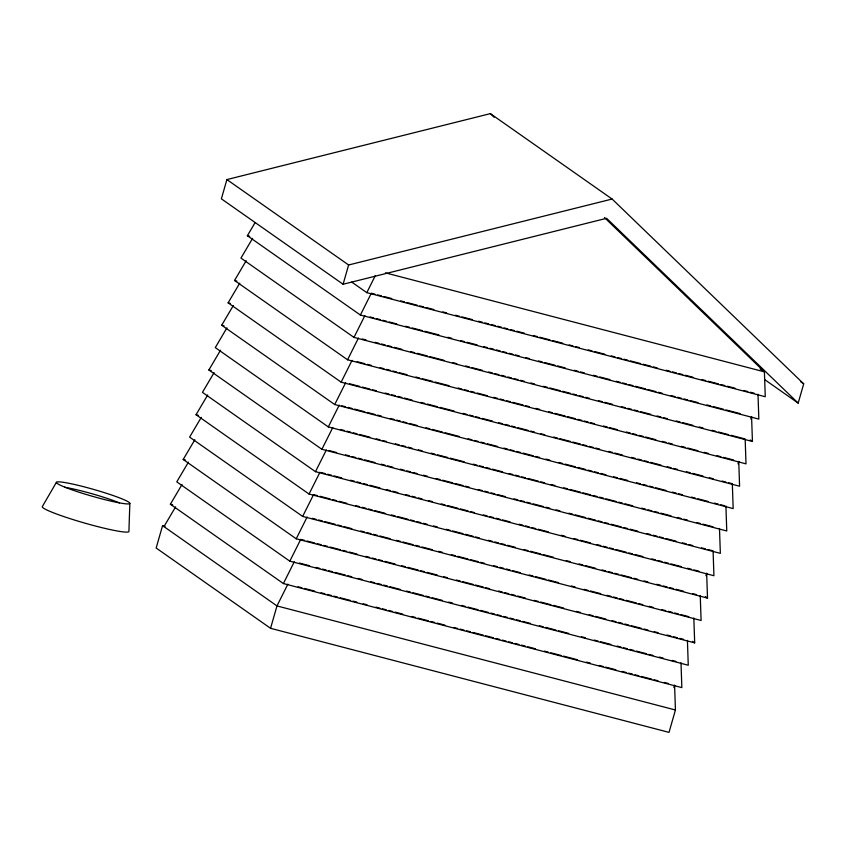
<?xml version="1.0" encoding="UTF-8"?>
<svg xmlns="http://www.w3.org/2000/svg" width="846" height="846" viewBox="0 0 846 846"><rect width="100%" height="100%" fill="white"/><g stroke="black" fill="none" stroke-linecap="round" stroke-linejoin="round"><path stroke-width="1.27" d="M129.85 503.433A38.218 3.469 16 0 1 73.761 490.447A38.218 3.469 16 0 1 75.749 484.769A38.218 3.469 16 0 1 129.85 503.433L128.909 531.531A45.06 4.082 16 0 1 84.251 522.955A45.06 4.082 16 0 1 42.3 506.648L56.396 482.336M226.897 179.574L221.377 198.831L343.095 284.245L606.593 218.3L798.18 403.108L803.7 383.851L612.113 199.043L490.384 113.628L226.897 179.574L348.626 264.988L612.113 199.043M165.129 526.318L162.569 525.641L156.161 548.018L270.561 628.303L669.017 732.372L675.436 709.995L674.579 685.112L673.871 687.597M343.095 284.245L348.626 264.988M270.561 628.303L276.98 605.926L287.894 584.121M705.945 575.714L706.664 573.228L707.51 598.111L309.054 494.043L196.039 414.73L207.693 394.987M738.029 463.841L738.748 461.345L739.594 486.228L341.139 382.159L228.113 302.847L239.778 283.103M750.867 419.087L751.576 416.592L752.432 441.485L353.977 337.406L240.951 258.093L252.605 238.361M351.735 282.078L366.804 292.653L375.423 275.436M255.132 222.561L247.37 235.717L360.385 315.029L371.309 293.224L375.138 294.228M353.977 337.406L364.89 315.6M246.186 260.727L234.532 280.47L347.558 359.783L358.471 337.977M341.139 382.159L352.063 360.354M233.359 305.48L221.705 325.224L334.72 404.536L345.644 382.73M226.94 327.857L215.286 347.6L328.311 426.913L339.225 405.107M220.52 350.233L208.867 369.977L321.892 449.289L332.806 427.484M214.112 372.61L202.448 392.354L315.473 471.666L326.397 449.861M309.054 494.043L319.978 472.237M201.274 417.364L189.62 437.107L302.646 516.42L313.559 494.614L317.387 495.608M194.855 439.74L183.201 459.484L296.227 538.796L307.14 516.991M188.447 462.117L176.782 481.86L289.808 561.173L300.732 539.367L304.56 540.361M182.027 484.494L170.374 504.237L283.389 583.55L294.313 561.744M163.955 526.614L175.608 506.87M247.37 235.717L249.718 236.341M385.385 272.846L764.414 371.849L765.26 396.732L366.804 292.653M377.686 294.894L381.514 295.889M384.073 296.555L391.73 298.553M400.666 300.89L404.494 301.885M407.042 302.561L417.247 305.226M419.806 305.892L423.635 306.887M426.183 307.553L433.839 309.551M442.775 311.888L446.603 312.893M455.539 315.22L459.367 316.224M461.916 316.89L472.131 319.555M478.508 321.226L482.336 322.22M484.885 322.886L488.713 323.891M491.272 324.557L495.1 325.551M497.649 326.218L501.477 327.222M504.036 327.888L507.864 328.893M510.413 329.559L514.241 330.553M516.79 331.22L524.446 333.218M533.382 335.555L537.21 336.56M539.769 337.226L549.974 339.891M552.523 340.557L562.738 343.222M569.115 344.893L572.943 345.887M575.502 346.553L579.33 347.558M588.256 349.884L592.094 350.889M594.643 351.555L604.848 354.22M611.235 355.891L615.063 356.885M617.612 357.551L621.44 358.556M623.988 359.222L627.827 360.216M630.376 360.893L640.581 363.558M643.14 364.224L650.796 366.223M653.345 366.889L657.173 367.883M666.109 370.22L669.937 371.225M672.485 371.891L676.314 372.885M678.873 373.551L682.701 374.556M685.249 375.222L692.906 377.221M701.842 379.558L705.67 380.552M708.218 381.218L718.434 383.883M720.982 384.549L724.811 385.554M727.37 386.22L735.026 388.219M743.951 390.556L747.779 391.55M750.339 392.216L754.167 393.221M234.532 280.47L236.891 281.094M369.998 316.933L373.826 317.937M376.375 318.604L380.203 319.598M382.762 320.264L386.59 321.269M389.139 321.935L396.795 323.933M405.731 326.27L409.559 327.265M412.108 327.931L422.323 330.596M424.872 331.262L438.915 334.931M447.841 337.268L451.669 338.263M460.605 340.6L464.433 341.604M466.992 342.27L477.197 344.935M483.574 346.596L487.402 347.6M489.961 348.266L493.789 349.261M496.338 349.937L500.166 350.931M502.725 351.598L506.553 352.602M509.102 353.268L512.93 354.263M515.478 354.929L519.307 355.933M525.694 357.594L529.522 358.598M538.458 360.935L542.286 361.929M544.835 362.596L555.039 365.261M557.599 365.927L565.255 367.936M574.191 370.262L578.019 371.267M580.568 371.933L584.396 372.927M593.332 375.264L597.16 376.269M599.708 376.935L609.924 379.6M616.3 381.26L620.129 382.265M622.677 382.931L626.505 383.936M629.064 384.602L632.893 385.596M635.441 386.262L645.657 388.927M648.205 389.594L655.862 391.603M658.41 392.269L662.249 393.263M671.174 395.6L675.002 396.594M677.561 397.26L681.39 398.265M683.938 398.931L687.766 399.936M690.315 400.602L697.982 402.601M706.907 404.927L710.735 405.932M713.294 406.598L723.499 409.263M726.048 409.929L740.091 413.599M360.385 315.029L758.841 419.108L757.995 394.225M228.113 302.847L230.472 303.471M362.31 338.971L366.138 339.976M375.064 342.313L378.892 343.307M381.451 343.973L385.279 344.978M387.828 345.644L391.656 346.638M394.204 347.304L401.871 349.313M410.796 351.64L414.625 352.645M417.184 353.311L427.389 355.976M429.948 356.642L443.981 360.311M452.917 362.638L456.745 363.643M465.681 365.98L469.509 366.974M472.057 367.64L482.262 370.305M488.65 371.976L492.478 372.98M495.026 373.646L498.854 374.641M501.414 375.307L505.242 376.311M507.79 376.978L511.619 377.972M514.167 378.638L517.995 379.643M520.554 380.309L524.383 381.313M530.759 382.974L534.587 383.978M543.523 386.305L547.351 387.309M549.9 387.976L560.115 390.641M562.664 391.307L570.32 393.305M572.879 393.972L576.708 394.976M579.256 395.642L583.084 396.637M585.633 397.303L589.461 398.307M598.397 400.644L602.225 401.639M604.784 402.305L612.441 404.303M621.366 406.64L625.194 407.645M627.753 408.311L631.581 409.305M634.13 409.972L637.958 410.976M640.517 411.642L650.722 414.307M657.099 415.978L660.927 416.972M663.486 417.638L667.314 418.643M676.25 420.97L680.078 421.974M682.627 422.64L692.832 425.305M699.219 426.976L703.047 427.97M711.983 430.307L715.811 431.312M718.36 431.978L728.575 434.643M731.124 435.309L745.157 438.968L746.013 463.862L347.558 359.783M221.705 325.224L224.053 325.837M357.16 361.686L364.827 363.685M367.375 364.351L371.204 365.356M380.14 367.682L383.968 368.687M386.516 369.353L390.344 370.347M392.893 371.024L396.732 372.018M399.28 372.684L406.937 374.683M415.872 377.02L419.701 378.014M422.249 378.68L432.465 381.356M435.013 382.022L449.046 385.681M457.982 388.018L461.81 389.023M464.369 389.689L468.198 390.683M470.746 391.349L474.574 392.354M477.123 393.02L487.338 395.685M493.715 397.356L497.543 398.35M500.102 399.016L503.93 400.021M506.479 400.687L510.307 401.681M512.856 402.347L523.071 405.023M525.62 405.689L529.448 406.683M535.835 408.354L539.663 409.348M548.589 411.685L552.417 412.689M554.976 413.356L565.181 416.021M567.74 416.687L575.396 418.685M577.945 419.352L581.773 420.346M584.322 421.022L588.15 422.017M590.709 422.683L594.537 423.687M603.473 426.014L607.301 427.019M609.85 427.685L617.506 429.683M626.442 432.02L630.27 433.015M632.819 433.681L636.647 434.685M639.206 435.352L643.034 436.346M645.583 437.012L655.787 439.687M662.175 441.348L666.003 442.352M668.552 443.018L672.38 444.013M681.316 446.35L685.144 447.354M687.692 448.02L697.908 450.685M704.284 452.346L708.113 453.35M717.048 455.687L720.877 456.681M723.425 457.348L733.641 460.013M349.472 383.724L359.677 386.4M362.236 387.066L369.892 389.065M372.441 389.731L376.269 390.725M385.205 393.062L389.033 394.067M391.582 394.733L395.41 395.727M397.969 396.393L401.797 397.398M404.346 398.064L412.002 400.063M420.938 402.4L424.766 403.394M427.315 404.06L437.53 406.725M440.079 407.391L454.122 411.061M463.048 413.398L466.886 414.392M469.435 415.058L473.263 416.063M475.812 416.729L479.64 417.723M482.199 418.4L492.404 421.065M498.791 422.725L502.619 423.73M505.168 424.396L508.996 425.39M511.544 426.056L515.373 427.061M517.932 427.727L528.137 430.392M530.685 431.058L534.524 432.063M540.901 433.723L544.729 434.728M553.665 437.065L557.493 438.059M560.041 438.725L570.257 441.39M572.805 442.056L580.462 444.065M583.01 444.732L586.838 445.726M589.398 446.392L593.226 447.397M595.774 448.063L599.603 449.057M608.538 451.394L612.367 452.399M614.915 453.065L622.571 455.063M631.507 457.39L635.335 458.395M637.895 459.061L641.723 460.065M644.271 460.732L648.099 461.726M650.648 462.392L660.863 465.057M667.24 466.728L671.068 467.722M673.628 468.398L677.456 469.393M686.381 471.73L690.209 472.724M692.768 473.39L702.973 476.055M709.36 477.726L713.189 478.73M722.114 481.057L725.942 482.061M728.501 482.728L732.329 483.722L733.175 508.605L334.72 404.536M208.867 369.977L211.225 370.59M341.784 405.773L345.612 406.767M348.161 407.434L351.989 408.438M354.537 409.104L364.753 411.769M367.301 412.436L374.958 414.434M377.517 415.1L381.345 416.105M390.27 418.442L394.099 419.436M396.658 420.102L400.486 421.107M403.034 421.773L406.863 422.767M409.422 423.434L417.078 425.443M426.003 427.769L429.831 428.774M432.391 429.44L442.595 432.105M445.155 432.771L459.188 436.441M468.124 438.767L471.952 439.772M474.5 440.438L478.328 441.443M480.888 442.109L484.716 443.103M487.264 443.769L497.469 446.434M503.856 448.105L507.685 449.099M510.233 449.776L514.061 450.77M516.62 451.436L520.449 452.441M522.997 453.107L533.213 455.772M535.761 456.438L539.589 457.432M545.966 459.103L549.794 460.108M558.73 462.434L562.558 463.439M565.107 464.105L575.322 466.77M577.871 467.436L585.527 469.435M588.086 470.101L591.914 471.106M594.463 471.772L598.291 472.766M600.85 473.432L605.948 474.775M613.604 476.774L617.432 477.768M619.991 478.434L627.647 480.433M636.583 482.77L640.411 483.775M642.96 484.441L646.788 485.435M649.337 486.101L653.165 487.106M655.724 487.772L665.929 490.437M672.316 492.108L676.144 493.102M678.693 493.768L682.521 494.773M691.457 497.099L695.285 498.104M697.834 498.77L708.049 501.435M714.426 503.106L718.254 504.1M720.803 504.766L724.631 505.771M340.473 429.482L344.301 430.487M346.849 431.153L350.678 432.147M353.226 432.814L357.054 433.818M359.613 434.484L369.818 437.149M376.206 438.82L380.034 439.814M382.582 440.48L386.411 441.485M395.346 443.812L399.175 444.816M401.723 445.482L405.551 446.477M408.11 447.153L411.939 448.147M418.315 449.818L422.143 450.812M431.079 453.149L434.907 454.143M437.456 454.81L447.671 457.485M450.22 458.151L464.253 461.81M473.189 464.147L477.017 465.152M479.576 465.818L483.404 466.812M485.953 467.478L489.781 468.483M492.33 469.149L502.545 471.814M508.922 473.485L512.75 474.479M515.309 475.145L519.137 476.15M521.686 476.816L525.514 477.81M528.063 478.476L538.278 481.152M540.827 481.818L544.655 482.812M551.042 484.483L554.87 485.477M563.796 487.814L567.624 488.808M570.183 489.485L580.388 492.15M582.947 492.816L590.603 494.815M593.152 495.481L596.98 496.475M599.528 497.141L603.367 498.146M605.916 498.812L616.121 501.477M618.68 502.143L622.508 503.148M625.057 503.814L632.713 505.813M641.649 508.15L645.477 509.144M648.025 509.81L651.854 510.815M654.413 511.481L658.241 512.475M660.789 513.141L671.005 515.817M677.382 517.477L681.21 518.482M683.758 519.148L687.587 520.142M696.522 522.479L700.351 523.484M702.91 524.15L713.115 526.815M328.311 426.913L726.767 530.981L725.91 506.098M196.039 414.73L198.387 415.344M328.946 450.527L336.602 452.525M345.538 454.862L349.366 455.857M351.915 456.523L355.743 457.527M358.302 458.194L362.13 459.188M364.679 459.854L374.894 462.529M381.271 464.19L385.099 465.194M387.648 465.86L392.756 467.193M400.412 469.192L404.24 470.196M406.799 470.862L410.627 471.857M413.176 472.523L417.004 473.527M423.381 475.188L427.209 476.192M436.145 478.529L439.973 479.523M442.532 480.19L452.737 482.855M455.285 483.521L462.942 485.519M465.501 486.186L469.329 487.19M478.265 489.527L482.093 490.521M484.642 491.188L488.47 492.192M491.018 492.858L494.847 493.853M497.406 494.519L505.062 496.528M513.998 498.854L517.826 499.859M520.375 500.525L524.203 501.519M526.751 502.186L530.579 503.19M533.139 503.856L543.344 506.521M545.903 507.188L549.731 508.192M556.108 509.852L559.936 510.857M568.872 513.194L572.7 514.188M575.248 514.854L585.464 517.519M588.012 518.186L595.669 520.195M598.217 520.861L602.045 521.855M604.604 522.521L608.433 523.526M610.981 524.192L621.197 526.857M623.745 527.523L627.573 528.528M630.122 529.194L637.789 531.193M646.714 533.519L650.542 534.524M653.101 535.19L656.93 536.184M659.478 536.861L663.306 537.855M665.855 538.521L676.07 541.186M682.447 542.857L686.275 543.851M688.834 544.517L692.663 545.522M701.588 547.859L705.427 548.853M707.975 549.519L713.083 550.852L713.929 575.735L315.473 471.666M321.892 449.289L720.348 553.358L719.491 528.475M321.258 472.565L325.086 473.57M327.635 474.236L331.463 475.23M334.011 475.896L341.678 477.905M350.604 480.232L354.432 481.237M356.991 481.903L360.819 482.897M363.368 483.563L367.196 484.568M369.744 485.234L379.96 487.899M386.336 489.57L390.165 490.564M392.724 491.23L397.821 492.562M405.488 494.572L409.316 495.566M411.865 496.232L415.693 497.237M418.241 497.903L422.069 498.897M428.457 500.568L432.285 501.572M441.221 503.899L445.049 504.903M447.597 505.57L457.802 508.235M460.361 508.901L468.018 510.899M470.566 511.566L474.395 512.57M483.33 514.897L487.159 515.901M489.707 516.568L493.535 517.562M496.094 518.238L499.923 519.233M502.471 519.899L510.127 521.897M519.063 524.234L522.891 525.229M525.44 525.895L529.268 526.899M531.827 527.566L535.655 528.57M538.204 529.236L548.42 531.901M561.173 535.232L565.001 536.237M573.937 538.564L577.765 539.568M580.324 540.234L590.529 542.899M596.906 544.57L600.734 545.564M603.293 546.23L607.121 547.235M609.67 547.901L613.498 548.895M616.057 549.562L626.262 552.237M628.811 552.903L632.639 553.897M635.198 554.564L642.854 556.562M651.79 558.899L655.618 559.904M658.167 560.57L661.995 561.564M664.544 562.23L668.372 563.235M670.931 563.901L681.136 566.566M687.523 568.237L691.351 569.231M693.9 569.897L699.008 571.23M183.201 459.484L185.56 460.097M319.947 496.274L330.151 498.95M332.7 499.616L336.528 500.61M339.087 501.276L346.744 503.275M355.68 505.612L359.508 506.606M362.056 507.283L365.884 508.277M368.433 508.943L372.261 509.948M374.82 510.614L385.025 513.279M391.412 514.939L395.241 515.944M397.789 516.61L408.005 519.275M410.553 519.941L414.381 520.946M416.93 521.612L420.758 522.606M423.317 523.272L427.145 524.277M433.522 525.948L437.35 526.942M446.286 529.279L450.114 530.273M452.663 530.939L462.878 533.615M465.427 534.281L473.083 536.279M475.642 536.946L479.471 537.94M488.396 540.277L492.224 541.281M494.783 541.948L498.611 542.942M501.16 543.608L504.988 544.613M507.547 545.279L515.203 547.277M524.129 549.614L527.957 550.609M530.516 551.275L540.721 553.94M543.28 554.606L553.485 557.281M566.249 560.612L570.077 561.607M579.013 563.944L582.841 564.938M585.39 565.614L595.595 568.279M601.982 569.94L605.81 570.944M608.359 571.61L612.187 572.605M614.746 573.271L618.574 574.275M621.123 574.942L631.328 577.607M633.887 578.273L637.715 579.277M644.092 580.938L647.92 581.942M656.856 584.279L660.684 585.273M663.232 585.94L667.06 586.944M669.62 587.61L673.448 588.605M675.996 589.271L683.653 591.28M692.588 593.606L696.417 594.611M312.248 518.323L316.076 519.317M318.635 519.983L322.463 520.988M325.012 521.654L335.217 524.319M337.776 524.985L341.604 525.99M344.153 526.656L351.809 528.655M360.745 530.992L364.573 531.986M367.122 532.652L370.95 533.657M373.509 534.323L377.337 535.317M379.886 535.983L390.101 538.659M396.478 540.319L400.306 541.324M402.855 541.99L413.07 544.655M415.619 545.321L419.447 546.315M422.006 546.992L432.211 549.657M438.588 551.317L442.426 552.322M451.352 554.648L455.18 555.653M457.739 556.319L467.944 558.984M470.492 559.65L478.159 561.649M480.708 562.315L484.536 563.32M493.472 565.657L497.3 566.651M499.849 567.317L503.677 568.322M506.225 568.988L510.064 569.982M512.613 570.648L520.269 572.657M529.205 574.984L533.033 575.989M535.581 576.655L545.797 579.32M548.345 579.986L558.55 582.651M571.314 585.982L575.143 586.987M584.078 589.324L587.907 590.318M590.455 590.984L600.671 593.649M607.047 595.32L610.875 596.314M613.435 596.99L617.263 597.985M619.811 598.651L623.639 599.655M626.188 600.322L636.404 602.987M638.952 603.653L642.78 604.647M649.168 606.318L652.996 607.322M661.921 609.649L665.749 610.653M668.308 611.32L672.136 612.314M674.685 612.98L678.513 613.985M681.072 614.651L688.729 616.649M302.646 516.42L701.101 620.488L700.245 595.605M170.374 504.237L172.721 504.851M307.109 541.028L314.765 543.026M317.324 543.692L321.152 544.697M323.701 545.363L327.529 546.368M330.077 547.034L340.293 549.699M342.841 550.365L346.67 551.359M349.229 552.026L356.885 554.035M365.81 556.361L369.639 557.366M372.198 558.032L376.026 559.026M378.574 559.692L382.403 560.697M384.962 561.363L395.167 564.028M401.543 565.699L405.371 566.693M407.931 567.359L418.136 570.035M420.695 570.701L424.523 571.695M427.071 572.361L437.276 575.026M443.664 576.697L447.492 577.691M456.428 580.028L460.256 581.033M462.804 581.699L473.009 584.364M475.568 585.03L483.225 587.029M485.773 587.695L489.601 588.7M498.537 591.026L502.365 592.031M504.914 592.697L508.753 593.691M511.301 594.357L515.129 595.362M517.678 596.028L525.334 598.027M534.27 600.364L538.098 601.358M540.647 602.024L550.862 604.7M553.411 605.366L563.626 608.031M576.39 611.362L580.219 612.367M589.144 614.693L592.972 615.698M595.531 616.364L605.736 619.029M612.123 620.7L615.951 621.694M618.5 622.36L622.328 623.365M624.877 624.031L628.705 625.025M631.264 625.691L641.469 628.367M644.028 629.033L647.856 630.027M654.233 631.698L658.061 632.692M666.997 635.029L670.825 636.023M673.374 636.7L677.202 637.694M679.761 638.36L683.589 639.365M296.227 538.796L694.682 642.865L693.826 617.982M299.421 563.076L309.625 565.741M316.013 567.412L319.841 568.406M322.389 569.072L326.218 570.077M328.766 570.743L332.594 571.737M335.153 572.404L345.358 575.068M347.918 575.745L351.746 576.739M358.122 578.41L361.951 579.404M370.886 581.741L374.715 582.735M377.263 583.402L381.091 584.406M383.65 585.072L387.479 586.077M390.027 586.743L400.232 589.408M406.619 591.068L410.447 592.073M412.996 592.739L423.212 595.404M425.76 596.07L429.588 597.075M432.137 597.741L442.352 600.406M448.729 602.077L452.557 603.071M461.493 605.408L465.321 606.402M467.87 607.068L478.085 609.744M480.634 610.41L488.29 612.409M490.849 613.075L494.677 614.069M497.226 614.735L501.054 615.74M503.603 616.406L507.431 617.411M509.99 618.077L513.818 619.071M516.367 619.737L520.195 620.742M522.754 621.408L530.41 623.407M539.336 625.744L543.164 626.738M545.723 627.404L555.928 630.069M558.487 630.735L568.692 633.4M581.456 636.742L585.284 637.736M594.22 640.073L598.048 641.067M600.597 641.733L610.812 644.409M617.189 646.069L621.017 647.074M623.565 647.74L627.394 648.734M629.953 649.4L633.781 650.405M636.329 651.071L646.545 653.736M649.094 654.402L652.922 655.407M659.298 657.067L663.127 658.072M672.062 660.409L675.891 661.403M289.808 561.173L688.263 665.242L687.417 640.359M298.109 586.786L301.937 587.78M304.486 588.446L314.701 591.121M321.078 592.782L324.906 593.786M327.455 594.452L331.283 595.447M333.842 596.113L337.67 597.117M340.219 597.784L350.434 600.448M352.983 601.115L356.811 602.119M363.188 603.78L367.016 604.784M375.952 607.121L379.78 608.115M382.339 608.782L386.167 609.786M388.716 610.452L392.544 611.447M395.093 612.113L402.749 614.111M411.685 616.448L415.513 617.453M418.072 618.119L428.277 620.784M430.826 621.45L434.654 622.445M437.213 623.111L444.869 625.12M453.805 627.446L457.633 628.451M460.182 629.117L464.01 630.111M466.558 630.778L470.387 631.782M472.946 632.448L483.151 635.113M485.71 635.78L493.366 637.778M495.915 638.444L499.743 639.449M502.291 640.115L506.12 641.12M508.679 641.786L512.507 642.78M515.055 643.446L518.884 644.451M521.443 645.117L525.271 646.111M527.819 646.778L535.476 648.787M544.412 651.113L548.24 652.118M550.788 652.784L561.004 655.449M563.552 656.115L577.585 659.785M586.521 662.111L590.349 663.116M599.285 665.453L603.113 666.447M605.662 667.113L615.877 669.778M622.254 671.449L626.082 672.443M628.641 673.109L632.47 674.114M635.018 674.78L638.846 675.785M641.395 676.451L651.61 679.116M654.159 679.782L657.987 680.776M664.374 682.447L668.203 683.452M283.389 583.55L681.844 687.618L680.998 662.735M675.436 709.995L276.98 605.926L162.569 525.641M800.464 381.578L803.7 383.851M760.12 368.835L764.414 371.849L604.456 217.549M764.784 379.674L798.18 403.108M750.275 439.973L752.432 441.485M705.363 596.61L707.51 598.111M692.525 641.353L694.682 642.865M490.384 113.628L494.18 117.287M64.603 487.264A35.934 3.257 16 0 1 119.423 502.873"/></g></svg>
